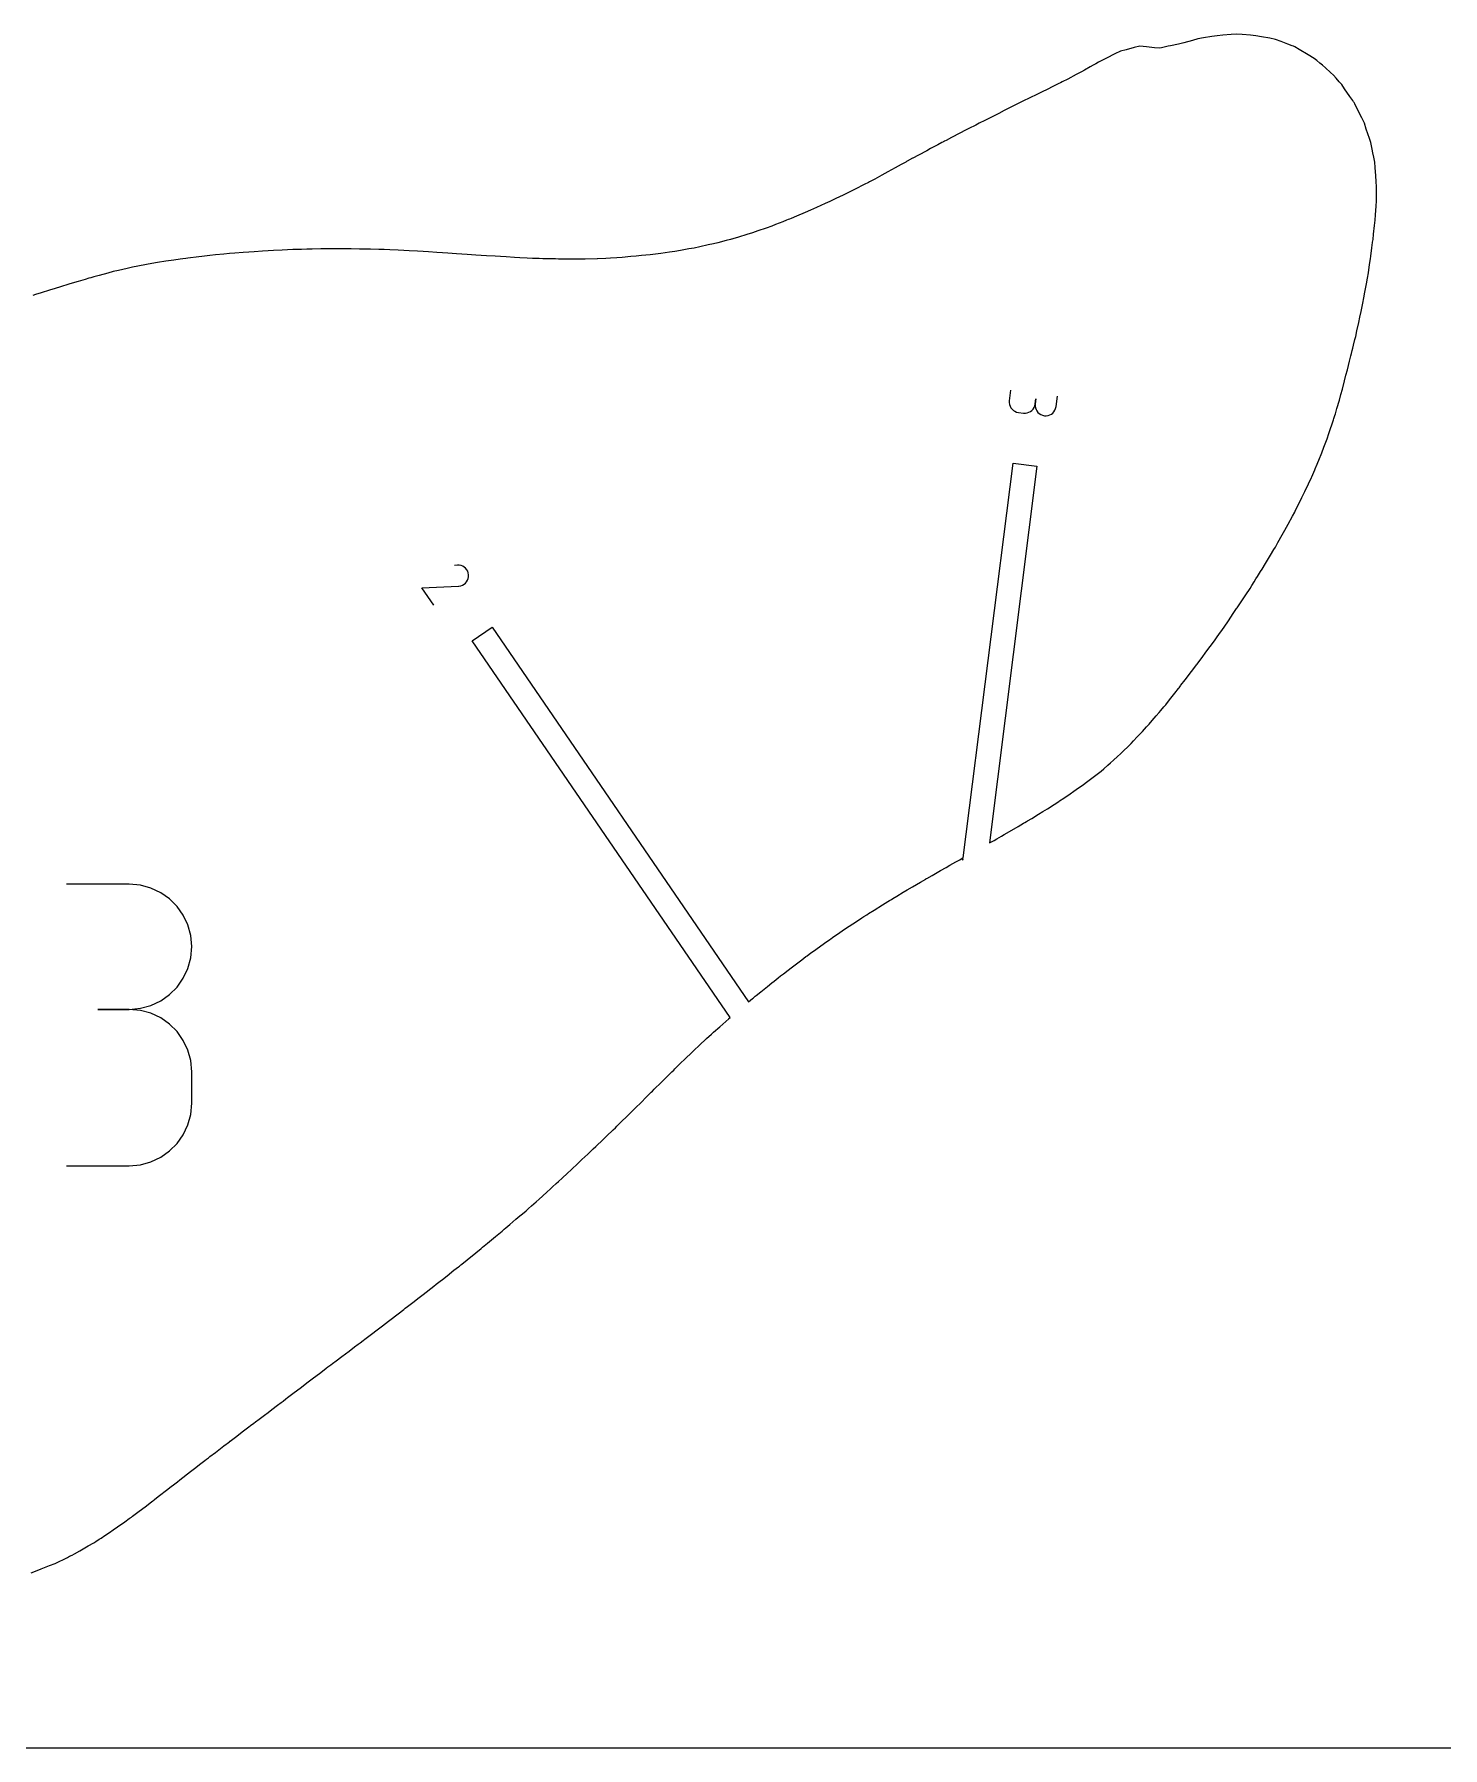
# Model space of a CAD drawing. Extents: x 0 to 560, y 0 to 480.
# Drawn here: x 66.9 to 133.8, y 0 to 81.4 of the extents above; entities that cross this region are included whole.
import ezdxf

# ---------------------------------------------------------------- set-up
doc = ezdxf.new("R2010")
doc.units = 0

msp = doc.modelspace()

# ---------------------------------------------------------------- linework, layer by layer
at = {"layer": 'annotation', "color": 1}
for p, q in [((113.278967, 64.487885), (113.216708, 63.994378)), ((113.216708, 63.994378), (113.213473, 63.904615)), ((113.213473, 63.904615), (113.225884, 63.818201)), ((113.216708, 63.994378), (113.216708, 63.994378)), ((113.225884, 63.818201), (113.252708, 63.736704)), ((113.252708, 63.736704), (113.292712, 63.661689)), ((113.292712, 63.661689), (113.344662, 63.594724)), ((113.344662, 63.594724), (113.407325, 63.537376)), ((113.407325, 63.537376), (113.479468, 63.491212)), ((114.22617, 63.483517), (114.293135, 63.53548)), ((114.293135, 63.53548), (114.350531, 63.598207)), ((114.350531, 63.598207), (114.396771, 63.670487)), ((114.396771, 63.670487), (114.430266, 63.751109)), ((114.430266, 63.751109), (114.44943, 63.838862)), ((114.44943, 63.838862), (114.446202, 63.749099)), ((114.446202, 63.749099), (114.458638, 63.662682)), ((114.44943, 63.838862), (114.480604, 64.085964)), ((114.480604, 64.085964), (114.44943, 63.838862)), ((114.44943, 63.838862), (114.44943, 63.838862)), ((114.458638, 63.662682), (114.485513, 63.581178)), ((114.485513, 63.581178), (114.525603, 63.506153)), ((114.525603, 63.506153), (114.577681, 63.439172)), ((115.337546, 63.473689), (115.383785, 63.545969)), ((115.383785, 63.545969), (115.41728, 63.626591)), ((115.41728, 63.626591), (115.436445, 63.714345)), ((115.436445, 63.714345), (115.498703, 64.207852)), ((113.479468, 63.491212), (113.559857, 63.457797)), ((113.559857, 63.457797), (113.647259, 63.4387)), ((113.647259, 63.4387), (113.894361, 63.407526)), ((113.894361, 63.407526), (113.894361, 63.407526)), ((113.894361, 63.407526), (113.983731, 63.404323)), ((113.983731, 63.404323), (114.069881, 63.416728)), ((114.069881, 63.416728), (114.151223, 63.443529)), ((114.151223, 63.443529), (114.22617, 63.483517)), ((114.577681, 63.439172), (114.640523, 63.381801)), ((114.640523, 63.381801), (114.712903, 63.335607)), ((114.712903, 63.335607), (114.793595, 63.302154)), ((114.793595, 63.302154), (114.881375, 63.283009)), ((114.881375, 63.283009), (114.881375, 63.283009)), ((114.881375, 63.283009), (114.970745, 63.279805)), ((114.970745, 63.279805), (115.056895, 63.29221)), ((115.056895, 63.29221), (115.138237, 63.319012)), ((115.138237, 63.319012), (115.213184, 63.358999)), ((115.213184, 63.358999), (115.28015, 63.410962)), ((115.28015, 63.410962), (115.337546, 63.473689)), ((86.979766, 56.179514), (86.83947, 56.162644)), ((87.069702, 56.178255), (86.979766, 56.179514)), ((87.155465, 56.16159), (87.069702, 56.178255)), ((87.235581, 56.130802), (87.155465, 56.16159)), ((87.308576, 56.087175), (87.235581, 56.130802)), ((87.372975, 56.031993), (87.308576, 56.087175)), ((87.366777, 55.328708), (87.422041, 55.39309)), ((87.427306, 55.966539), (87.372975, 56.031993)), ((87.422041, 55.39309), (87.465778, 55.466075)), ((87.470094, 55.892095), (87.427306, 55.966539)), ((87.465778, 55.466075), (87.49672, 55.546134)), ((87.499865, 55.809946), (87.470094, 55.892095)), ((87.49672, 55.546134), (87.513599, 55.631743)), ((87.515146, 55.721374), (87.499865, 55.809946)), ((87.513599, 55.631743), (87.515146, 55.721374)), ((87.515146, 55.721374), (87.515146, 55.721374)), ((85.299125, 55.110057), (87.039573, 55.18734)), ((85.861028, 54.289102), (85.299125, 55.110057)), ((87.039573, 55.18734), (87.039573, 55.18734)), ((87.039573, 55.18734), (87.041316, 55.187201)), ((87.041316, 55.187201), (87.043043, 55.187106)), ((87.043043, 55.187106), (87.044767, 55.187055)), ((87.044767, 55.187055), (87.046503, 55.18705)), ((87.046503, 55.18705), (87.048263, 55.187091)), ((87.048263, 55.187091), (87.05006, 55.187179)), ((87.05006, 55.187179), (87.05191, 55.187315)), ((87.05191, 55.187315), (87.053824, 55.187499)), ((87.053824, 55.187499), (87.055816, 55.187733)), ((87.055816, 55.187733), (87.144505, 55.202441)), ((87.055816, 55.187733), (87.055816, 55.187733)), ((87.144505, 55.202441), (87.226741, 55.231857)), ((87.226741, 55.231857), (87.301254, 55.274455)), ((87.301254, 55.274455), (87.366777, 55.328708)), ((71.379783, 41.028386), (68.405633, 41.028386)), ((71.914691, 40.980374), (71.379783, 41.028386)), ((72.418021, 40.84201), (71.914691, 40.980374)), ((72.881402, 40.621803), (72.418021, 40.84201)), ((73.296461, 40.328265), (72.881402, 40.621803)), ((73.654827, 39.969905), (73.296461, 40.328265)), ((73.948129, 39.555232), (73.654827, 39.969905)), ((74.167995, 39.092756), (73.948129, 39.555232)), ((74.306054, 38.590987), (74.167995, 39.092756)), ((74.353934, 38.058435), (74.306054, 38.590987)), ((74.167995, 37.019667), (74.306054, 37.523383)), ((74.306054, 37.523383), (74.353934, 38.058435)), ((74.353934, 38.058435), (74.353934, 38.058435)), ((73.948129, 36.555728), (74.167995, 37.019667)), ((73.296461, 35.780943), (73.654827, 36.140007)), ((73.654827, 36.140007), (73.948129, 36.555728)), ((71.379783, 35.080085), (69.890608, 35.080085)), ((69.890608, 35.080085), (71.379783, 35.080085)), ((71.379783, 35.080085), (71.914691, 35.128109)), ((71.914691, 35.032073), (71.379783, 35.080085)), ((71.379783, 35.080085), (71.379783, 35.080085)), ((71.914691, 35.128109), (72.418021, 35.266554)), ((72.418021, 34.893708), (71.914691, 35.032073)), ((72.418021, 35.266554), (72.881402, 35.486979)), ((72.881402, 35.486979), (73.296461, 35.780943)), ((72.881402, 34.673502), (72.418021, 34.893708)), ((73.296461, 34.379964), (72.881402, 34.673502)), ((73.654827, 34.021604), (73.296461, 34.379964)), ((73.948129, 33.606931), (73.654827, 34.021604)), ((74.167995, 33.144455), (73.948129, 33.606931)), ((74.306054, 32.642686), (74.167995, 33.144455)), ((74.353934, 32.110134), (74.306054, 32.642686)), ((74.353934, 30.620959), (74.353934, 32.110134)), ((74.353934, 32.110134), (74.353934, 32.110134)), ((74.306054, 30.088186), (74.353934, 30.620959)), ((73.948129, 29.123789), (74.167995, 29.5863)), ((74.167995, 29.5863), (74.306054, 30.088186)), ((73.296461, 28.350852), (73.654827, 28.709144)), ((73.654827, 28.709144), (73.948129, 29.123789)), ((71.379783, 27.651008), (71.914691, 27.698993)), ((71.914691, 27.698993), (72.418021, 27.837288)), ((72.418021, 27.837288), (72.881402, 28.057404)), ((72.881402, 28.057404), (73.296461, 28.350852)), ((68.405633, 27.651008), (71.379783, 27.651008)), ((71.379783, 27.651008), (71.379783, 27.651008))]:
    msp.add_line(p, q, dxfattribs=at)
at = {"layer": 'boundary', "color": 5}
for p, q in [((124.019939, 81.403946), (123.76016, 81.38552)), ((124.279716, 81.386533), (124.019939, 81.403946)), ((118.495673, 80.59668), (118.235895, 80.467012)), ((118.77522, 80.671335), (118.495673, 80.59668)), ((119.150827, 80.767876), (118.77522, 80.671335)), ((119.416384, 80.839895), (119.150827, 80.767876)), ((119.740342, 80.802613), (119.416384, 80.839895)), ((120.115948, 80.766601), (119.740342, 80.802613)), ((120.337092, 80.744097), (120.115948, 80.766601)), ((120.445071, 80.766786), (120.337092, 80.744097)), ((120.770682, 80.835421), (120.445071, 80.766786)), ((120.878658, 80.858108), (120.770682, 80.835421)), ((121.030458, 80.88688), (120.878658, 80.858108)), ((121.106005, 80.902916), (121.030458, 80.88688)), ((121.257808, 80.931689), (121.106005, 80.902916)), ((121.517584, 81.003343), (121.257808, 80.931689)), ((121.918736, 81.112968), (121.517584, 81.003343)), ((122.178512, 81.184621), (121.918736, 81.112968)), ((122.438292, 81.228975), (122.178512, 81.184621)), ((122.839447, 81.292932), (122.438292, 81.228975)), ((123.099223, 81.337287), (122.839447, 81.292932)), ((123.359003, 81.355713), (123.099223, 81.337287)), ((123.76016, 81.38552), (123.359003, 81.355713)), ((124.68087, 81.354065), (124.279716, 81.386533)), ((124.94065, 81.336654), (124.68087, 81.354065)), ((125.200426, 81.285234), (124.94065, 81.336654)), ((125.601578, 81.212203), (125.200426, 81.285234)), ((125.861355, 81.160782), (125.601578, 81.212203)), ((126.138566, 81.05676), (125.861355, 81.160782)), ((126.453625, 80.938184), (126.138566, 81.05676)), ((126.665772, 80.858109), (126.453625, 80.938184)), ((126.723921, 80.834917), (126.665772, 80.858109)), ((126.782071, 80.811723), (126.723921, 80.834917)), ((126.995977, 80.684066), (126.782071, 80.811723)), ((127.413507, 80.434459), (126.995977, 80.684066)), ((117.066327, 79.857701), (116.794529, 79.704962)), ((117.206607, 79.937398), (117.066327, 79.857701)), ((117.326107, 80.003434), (117.206607, 79.937398)), ((117.455462, 80.073616), (117.326107, 80.003434)), ((117.57496, 80.139652), (117.455462, 80.073616)), ((117.834739, 80.269321), (117.57496, 80.139652)), ((118.235895, 80.467012), (117.834739, 80.269321)), ((127.702782, 80.26069), (127.413507, 80.434459)), ((127.829249, 80.160077), (127.702782, 80.26069)), ((127.982746, 80.038008), (127.829249, 80.160077)), ((128.109216, 79.937398), (127.982746, 80.038008)), ((128.242525, 79.812595), (128.109216, 79.937398)), ((128.49018, 79.579905), (128.242525, 79.812595)), ((115.482017, 79.016687), (115.311099, 78.932799)), ((115.570875, 79.060572), (115.482017, 79.016687)), ((115.644682, 79.097645), (115.570875, 79.060572)), ((115.733542, 79.141531), (115.644682, 79.097645)), ((115.993318, 79.277726), (115.733542, 79.141531)), ((116.394473, 79.489069), (115.993318, 79.277726)), ((116.654252, 79.625263), (116.394473, 79.489069)), ((116.794529, 79.704962), (116.654252, 79.625263)), ((128.623486, 79.455104), (128.49018, 79.579905)), ((128.744048, 79.320129), (128.623486, 79.455104)), ((128.893637, 79.151664), (128.744048, 79.320129)), ((129.014194, 79.016687), (128.893637, 79.151664)), ((129.153413, 78.817575), (129.014194, 79.016687)), ((113.792524, 78.187443), (113.70672, 78.144987)), ((113.892121, 78.236452), (113.792524, 78.187443)), ((114.151899, 78.363332), (113.892121, 78.236452)), ((114.553052, 78.559694), (114.151899, 78.363332)), ((114.812828, 78.686575), (114.553052, 78.559694)), ((114.98375, 78.770464), (114.812828, 78.686575)), ((115.311099, 78.932799), (114.98375, 78.770464)), ((129.404982, 78.454963), (129.153413, 78.817575)), ((129.544203, 78.255849), (129.404982, 78.454963)), ((129.582633, 78.195185), (129.544203, 78.255849)), ((129.606898, 78.156643), (129.582633, 78.195185)), ((129.645334, 78.095978), (129.606898, 78.156643)), ((112.310476, 77.441467), (112.050697, 77.308147)), ((112.711633, 77.64756), (112.310476, 77.441467)), ((112.97141, 77.780879), (112.711633, 77.64756)), ((113.131593, 77.860154), (112.97141, 77.780879)), ((113.446944, 78.016701), (113.131593, 77.860154)), ((113.607125, 78.095978), (113.446944, 78.016701)), ((113.70672, 78.144987), (113.607125, 78.095978)), ((129.77059, 77.836199), (129.645334, 78.095978)), ((129.96673, 77.435044), (129.77059, 77.836199)), ((130.091988, 77.175266), (129.96673, 77.435044)), ((110.87021, 76.705076), (110.469055, 76.496149)), ((111.129989, 76.840558), (110.87021, 76.705076)), ((111.296875, 76.92525), (111.129989, 76.840558)), ((111.622296, 77.090575), (111.296875, 76.92525)), ((111.789181, 77.175266), (111.622296, 77.090575)), ((111.882072, 77.22245), (111.789181, 77.175266)), ((111.957804, 77.260965), (111.882072, 77.22245)), ((112.050697, 77.308147), (111.957804, 77.260965)), ((130.182678, 76.90268), (130.091988, 77.175266)), ((130.336127, 76.454053), (130.182678, 76.90268)), ((109.288565, 75.871923), (108.90259, 75.663095)), ((109.473479, 75.970114), (109.288565, 75.871923)), ((109.823765, 76.156365), (109.473479, 75.970114)), ((110.008678, 76.254556), (109.823765, 76.156365)), ((110.083541, 76.29416), (110.008678, 76.254556)), ((110.134411, 76.321063), (110.083541, 76.29416)), ((110.209279, 76.360668), (110.134411, 76.321063)), ((110.469055, 76.496149), (110.209279, 76.360668)), ((130.402506, 76.254556), (130.336127, 76.454053)), ((130.433712, 76.102695), (130.402506, 76.254556)), ((130.464907, 75.950833), (130.433712, 76.102695)), ((130.497908, 75.778872), (130.464907, 75.950833)), ((130.54052, 75.567222), (130.497908, 75.778872)), ((107.795764, 75.059668), (107.447147, 74.867894)), ((108.072135, 75.211452), (107.795764, 75.059668)), ((108.077326, 75.214311), (108.072135, 75.211452)), ((108.294421, 75.333845), (108.077326, 75.214311)), ((108.331138, 75.354026), (108.294421, 75.333845)), ((108.367858, 75.374206), (108.331138, 75.354026)), ((108.621685, 75.511859), (108.367858, 75.374206)), ((108.627561, 75.51504), (108.621685, 75.511859)), ((108.90259, 75.663095), (108.627561, 75.51504)), ((130.584576, 75.333845), (130.54052, 75.567222)), ((130.60692, 75.074067), (130.584576, 75.333845)), ((130.636757, 74.672913), (130.60692, 75.074067)), ((106.310912, 74.259453), (105.894593, 74.048341)), ((106.526434, 74.368625), (106.310912, 74.259453)), ((106.567501, 74.390879), (106.526434, 74.368625)), ((106.608565, 74.413135), (106.567501, 74.390879)), ((106.818754, 74.526961), (106.608565, 74.413135)), ((107.162176, 74.713545), (106.818754, 74.526961)), ((107.447147, 74.867894), (107.162176, 74.713545)), ((130.659104, 74.413135), (130.636757, 74.672913)), ((130.662178, 74.153357), (130.659104, 74.413135)), ((130.664397, 73.752202), (130.662178, 74.153357)), ((104.461052, 73.359696), (104.058341, 73.178845)), ((104.685016, 73.461096), (104.461052, 73.359696)), ((104.7185, 73.476761), (104.685016, 73.461096)), ((104.751985, 73.492424), (104.7185, 73.476761)), ((104.975152, 73.599947), (104.751985, 73.492424)), ((105.311893, 73.760231), (104.975152, 73.599947)), ((105.605723, 73.902276), (105.311893, 73.760231)), ((105.894593, 74.048341), (105.605723, 73.902276)), ((130.64838, 73.232646), (130.667474, 73.492424)), ((130.667474, 73.492424), (130.664397, 73.752202)), ((102.449389, 72.499132), (102.102769, 72.359937)), ((102.629274, 72.571714), (102.449389, 72.499132)), ((102.709167, 72.60436), (102.629274, 72.571714)), ((102.7637, 72.626441), (102.709167, 72.60436)), ((102.843592, 72.659086), (102.7637, 72.626441)), ((103.103371, 72.768453), (102.843592, 72.659086)), ((103.504526, 72.936634), (103.103371, 72.768453)), ((103.764302, 73.046001), (103.504526, 72.936634)), ((104.058341, 73.178845), (103.764302, 73.046001)), ((130.574485, 72.311936), (130.601362, 72.571714)), ((130.601362, 72.571714), (130.620451, 72.831492)), ((130.620451, 72.831492), (130.64838, 73.232646)), ((99.961262, 71.651003), (99.756576, 71.599225)), ((100.016354, 71.665605), (99.961262, 71.651003)), ((100.026368, 71.668137), (100.016354, 71.665605)), ((100.08146, 71.682738), (100.026368, 71.668137)), ((100.34124, 71.764736), (100.08146, 71.682738)), ((100.742394, 71.889414), (100.34124, 71.764736)), ((101.002171, 71.971412), (100.742394, 71.889414)), ((101.261948, 72.062009), (101.002171, 71.971412)), ((101.663104, 72.19676), (101.261948, 72.062009)), ((101.922884, 72.287357), (101.663104, 72.19676)), ((102.102769, 72.359937), (101.922884, 72.287357)), ((130.48622, 71.522554), (130.506454, 71.651003)), ((130.506454, 71.651003), (130.533334, 71.910781)), ((130.533334, 71.910781), (130.574485, 72.311936)), ((74.962499, 70.86191), (74.561344, 70.813378)), ((75.222277, 70.89252), (74.962499, 70.86191)), ((75.482055, 70.91847), (75.222277, 70.89252)), ((75.883209, 70.957593), (75.482055, 70.91847)), ((76.142987, 70.983543), (75.883209, 70.957593)), ((76.402765, 71.004024), (76.142987, 70.983543)), ((76.80392, 71.03767), (76.402765, 71.004024)), ((77.063698, 71.058151), (76.80392, 71.03767)), ((77.323476, 71.074751), (77.063698, 71.058151)), ((77.724631, 71.103189), (77.323476, 71.074751)), ((77.984409, 71.119789), (77.724631, 71.103189)), ((78.244186, 71.132059), (77.984409, 71.119789)), ((78.645341, 71.151833), (78.244186, 71.132059)), ((78.905119, 71.164103), (78.645341, 71.151833)), ((79.164897, 71.173615), (78.905119, 71.164103)), ((79.566052, 71.186515), (79.164897, 71.173615)), ((79.825829, 71.196028), (79.566052, 71.186515)), ((80.085607, 71.1997), (79.825829, 71.196028)), ((80.486763, 71.206042), (80.085607, 71.1997)), ((80.746541, 71.209714), (80.486763, 71.206042)), ((81.006318, 71.209251), (80.746541, 71.209714)), ((81.407473, 71.207877), (81.006318, 71.209251)), ((81.667251, 71.207414), (81.407473, 71.207877)), ((81.927029, 71.205895), (81.667251, 71.207414)), ((82.328184, 71.201727), (81.927029, 71.205895)), ((82.587962, 71.200207), (82.328184, 71.201727)), ((82.84774, 71.191989), (82.587962, 71.200207)), ((83.248894, 71.182459), (82.84774, 71.191989)), ((83.508671, 71.174242), (83.248894, 71.182459)), ((83.768449, 71.161607), (83.508671, 71.174242)), ((84.169604, 71.143108), (83.768449, 71.161607)), ((84.429381, 71.130473), (84.169604, 71.143108)), ((84.68916, 71.116238), (84.429381, 71.130473)), ((85.090315, 71.093466), (84.68916, 71.116238)), ((85.350093, 71.07923), (85.090315, 71.093466)), ((85.60987, 71.063491), (85.350093, 71.07923)), ((86.011025, 71.038392), (85.60987, 71.063491)), ((86.270804, 71.022653), (86.011025, 71.038392)), ((86.530582, 71.003731), (86.270804, 71.022653)), ((86.931736, 70.974882), (86.530582, 71.003731)), ((87.191513, 70.955961), (86.931736, 70.974882)), ((87.451292, 70.940136), (87.191513, 70.955961)), ((87.852447, 70.914707), (87.451292, 70.940136)), ((88.112225, 70.898884), (87.852447, 70.914707)), ((88.372002, 70.884126), (88.112225, 70.898884)), ((88.773157, 70.859972), (88.372002, 70.884126)), ((89.032935, 70.845214), (88.773157, 70.859972)), ((89.292713, 70.828902), (89.032935, 70.845214)), ((89.693868, 70.801007), (89.292713, 70.828902)), ((95.218131, 70.842447), (94.816976, 70.805542)), ((95.477908, 70.864873), (95.218131, 70.842447)), ((95.737686, 70.889833), (95.477908, 70.864873)), ((96.138842, 70.925538), (95.737686, 70.889833)), ((96.398621, 70.950498), (96.138842, 70.925538)), ((96.658397, 70.989748), (96.398621, 70.950498)), ((97.05955, 71.049641), (96.658397, 70.989748)), ((97.319328, 71.08889), (97.05955, 71.049641)), ((97.579108, 71.133758), (97.319328, 71.08889)), ((97.980263, 71.203945), (97.579108, 71.133758)), ((98.240039, 71.248813), (97.980263, 71.203945)), ((98.499817, 71.306231), (98.240039, 71.248813)), ((98.900973, 71.392997), (98.499817, 71.306231)), ((99.160753, 71.450417), (98.900973, 71.392997)), ((99.365437, 71.502194), (99.160753, 71.450417)), ((99.756576, 71.599225), (99.365437, 71.502194)), ((130.379959, 70.730291), (130.397054, 70.861621)), ((130.397054, 70.861621), (130.447814, 71.254437)), ((130.447814, 71.254437), (130.464907, 71.385766)), ((130.464907, 71.385766), (130.485141, 71.514215)), ((130.485141, 71.514215), (130.48622, 71.522554)), ((70.358946, 70.057392), (69.957791, 69.943625)), ((70.618724, 70.128198), (70.358946, 70.057392)), ((70.878502, 70.187087), (70.618724, 70.128198)), ((71.279657, 70.276419), (70.878502, 70.187087)), ((71.539434, 70.335308), (71.279657, 70.276419)), ((71.799212, 70.387382), (71.539434, 70.335308)), ((72.200367, 70.467236), (71.799212, 70.387382)), ((72.460145, 70.51931), (72.200367, 70.467236)), ((72.719923, 70.557335), (72.460145, 70.51931)), ((73.121078, 70.617109), (72.719923, 70.557335)), ((73.380855, 70.655133), (73.121078, 70.617109)), ((73.501361, 70.671789), (73.380855, 70.655133)), ((73.806385, 70.713635), (73.501361, 70.671789)), ((73.92689, 70.730291), (73.806385, 70.713635)), ((74.066163, 70.749948), (73.92689, 70.730291)), ((74.162294, 70.763111), (74.066163, 70.749948)), ((74.301566, 70.782769), (74.162294, 70.763111)), ((74.561344, 70.813378), (74.301566, 70.782769)), ((89.953646, 70.784695), (89.693868, 70.801007)), ((90.304557, 70.768638), (89.953646, 70.784695)), ((90.554058, 70.758035), (90.304557, 70.768638)), ((90.643444, 70.754096), (90.554058, 70.758035)), ((90.874356, 70.74339), (90.643444, 70.754096)), ((91.040525, 70.739082), (90.874356, 70.74339)), ((91.525001, 70.730291), (91.040525, 70.739082)), ((91.649718, 70.728253), (91.525001, 70.730291)), ((91.795067, 70.726148), (91.649718, 70.728253)), ((92.053204, 70.723005), (91.795067, 70.726148)), ((92.347665, 70.719901), (92.053204, 70.723005)), ((92.715777, 70.715117), (92.347665, 70.719901)), ((93.062445, 70.720082), (92.715777, 70.715117)), ((93.622331, 70.729874), (93.062445, 70.720082)), ((93.636488, 70.730101), (93.622331, 70.729874)), ((93.63808, 70.730196), (93.636488, 70.730101)), ((93.639673, 70.730291), (93.63808, 70.730196)), ((94.045363, 70.753629), (93.639673, 70.730291)), ((94.260373, 70.766505), (94.045363, 70.753629)), ((94.557197, 70.783116), (94.260373, 70.766505)), ((94.816976, 70.805542), (94.557197, 70.783116)), ((130.241759, 69.809582), (130.282648, 70.06936)), ((130.282648, 70.06936), (130.339066, 70.470514)), ((130.339066, 70.470514), (130.379959, 70.730291)), ((67.596815, 69.248237), (67.19566, 69.119652)), ((67.856592, 69.332121), (67.596815, 69.248237)), ((68.11637, 69.412838), (67.856592, 69.332121)), ((68.517525, 69.53668), (68.11637, 69.412838)), ((68.777303, 69.617397), (68.517525, 69.53668)), ((68.952377, 69.665963), (68.777303, 69.617397)), ((69.29386, 69.761015), (68.952377, 69.665963)), ((69.468933, 69.809582), (69.29386, 69.761015)), ((69.553637, 69.83291), (69.468933, 69.809582)), ((69.613309, 69.849491), (69.553637, 69.83291)), ((69.698013, 69.872819), (69.613309, 69.849491)), ((69.957791, 69.943625), (69.698013, 69.872819)), ((130.119599, 69.14865), (130.191605, 69.549805)), ((130.191605, 69.549805), (130.241759, 69.809582)), ((66.935882, 69.035768), (66.801885, 68.989158)), ((67.19566, 69.119652), (66.935882, 69.035768)), ((129.938112, 68.227939), (130.013622, 68.629094)), ((130.013622, 68.629094), (130.069447, 68.888871)), ((130.069447, 68.888871), (130.119599, 69.14865)), ((129.740292, 67.307228), (129.823541, 67.708383)), ((129.823541, 67.708383), (129.882284, 67.968161)), ((129.882284, 67.968161), (129.938112, 68.227939)), ((129.58127, 66.639499), (129.644481, 66.897825)), ((129.644481, 66.897825), (129.681549, 67.04745)), ((129.681549, 67.04745), (129.740292, 67.307228)), ((129.387376, 65.866962), (129.453864, 66.12674)), ((129.453864, 66.12674), (129.481399, 66.236892)), ((129.481399, 66.236892), (129.516666, 66.379721)), ((129.516666, 66.379721), (129.544203, 66.489874)), ((129.544203, 66.489874), (129.58127, 66.639499)), ((129.151316, 64.946251), (129.219181, 65.206029)), ((129.219181, 65.206029), (129.285673, 65.465807)), ((129.285673, 65.465807), (129.387376, 65.866962)), ((128.980046, 64.285319), (129.047912, 64.545097)), ((129.047912, 64.545097), (129.151316, 64.946251)), ((128.713728, 63.364609), (128.788843, 63.624386)), ((128.788843, 63.624386), (128.904928, 64.025541)), ((128.904928, 64.025541), (128.980046, 64.285319)), ((128.474164, 62.63399), (128.560037, 62.896654)), ((128.560037, 62.896654), (128.623486, 63.086747)), ((128.623486, 63.086747), (128.646259, 63.156432)), ((128.646259, 63.156432), (128.690958, 63.294923)), ((128.690958, 63.294923), (128.713728, 63.364609)), ((128.170427, 61.782965), (128.316482, 62.18412)), ((128.316482, 62.18412), (128.410714, 62.443897)), ((128.410714, 62.443897), (128.474164, 62.63399)), ((127.802615, 60.866116), (127.92734, 61.16537)), ((127.92734, 61.16537), (128.076191, 61.523187)), ((128.076191, 61.523187), (128.170427, 61.782965)), ((111.029217, 42.285073), (113.392947, 61.021661)), ((114.529935, 60.878223), (112.272658, 42.985457)), ((113.392947, 61.021661), (114.529935, 60.878223)), ((127.440398, 60.05323), (127.57492, 60.34909)), ((127.57492, 60.34909), (127.591831, 60.385549)), ((127.591831, 60.385549), (127.692813, 60.602477)), ((127.692813, 60.602477), (127.697798, 60.614248)), ((127.697798, 60.614248), (127.702782, 60.62602)), ((127.702782, 60.62602), (127.788099, 60.831246)), ((127.788099, 60.831246), (127.802615, 60.866116)), ((127.122445, 59.390284), (127.26854, 59.681766)), ((127.26854, 59.681766), (127.440398, 60.05323)), ((126.672007, 58.504653), (126.782071, 58.706762)), ((126.782071, 58.706762), (126.796278, 58.733909)), ((126.796278, 58.733909), (126.810488, 58.761055)), ((126.810488, 58.761055), (126.91386, 58.967235)), ((126.91386, 58.967235), (127.122445, 59.390284)), ((126.191867, 57.628798), (126.312821, 57.840345)), ((126.312821, 57.840345), (126.46995, 58.128021)), ((126.46995, 58.128021), (126.672007, 58.504653)), ((125.819119, 56.967865), (125.83215, 56.991112)), ((125.83215, 56.991112), (125.861355, 57.039343)), ((125.861355, 57.039343), (125.98231, 57.25089)), ((125.98231, 57.25089), (126.191867, 57.628798)), ((125.232765, 55.998924), (125.391526, 56.258702)), ((125.391526, 56.258702), (125.63116, 56.659856)), ((125.63116, 56.659856), (125.789916, 56.919634)), ((125.789916, 56.919634), (125.819119, 56.967865)), ((124.749145, 55.22259), (124.848543, 55.382308)), ((124.848543, 55.382308), (124.94065, 55.526684)), ((124.94065, 55.526684), (125.012465, 55.642086)), ((125.012465, 55.642086), (125.160951, 55.883522)), ((125.160951, 55.883522), (125.232765, 55.998924)), ((124.202191, 54.391583), (124.457185, 54.776134)), ((124.457185, 54.776134), (124.657042, 55.078213)), ((124.657042, 55.078213), (124.749145, 55.22259)), ((123.629213, 53.544383), (123.858076, 53.878351)), ((123.858076, 53.878351), (124.01994, 54.117256)), ((124.01994, 54.117256), (124.033572, 54.137379)), ((124.033572, 54.137379), (124.047208, 54.157503)), ((124.047208, 54.157503), (124.202191, 54.391583)), ((87.684867, 52.592909), (88.630564, 53.240191)), ((88.630564, 53.240191), (100.818021, 35.433992)), ((123.17873, 52.895615), (123.341142, 53.123852)), ((123.341142, 53.123852), (123.420647, 53.236792)), ((123.420647, 53.236792), (123.629213, 53.544383)), ((99.941548, 34.685573), (87.684867, 52.592909)), ((122.334775, 51.73909), (122.61122, 52.105212)), ((122.61122, 52.105212), (122.767484, 52.316082)), ((122.767484, 52.316082), (122.870999, 52.46292)), ((122.870999, 52.46292), (122.99571, 52.635837)), ((122.99571, 52.635837), (123.099223, 52.782675)), ((123.099223, 52.782675), (123.17873, 52.895615)), ((121.881366, 51.135593), (122.078934, 51.395371)), ((122.078934, 51.395371), (122.115229, 51.444279)), ((122.115229, 51.444279), (122.142224, 51.479312)), ((122.142224, 51.479312), (122.178513, 51.52822)), ((122.178513, 51.52822), (122.334775, 51.73909)), ((121.347627, 50.441651), (121.373541, 50.47466)), ((121.373541, 50.47466), (121.571112, 50.734438)), ((121.571112, 50.734438), (121.881366, 51.135593)), ((120.647917, 49.55395), (120.825724, 49.780718)), ((120.825724, 49.780718), (121.079999, 50.100977)), ((121.079999, 50.100977), (121.257808, 50.327745)), ((121.257808, 50.327745), (121.283725, 50.360755)), ((121.283725, 50.360755), (121.347627, 50.441651)), ((120.000184, 48.794331), (120.199549, 49.021555)), ((120.199549, 49.021555), (120.337091, 49.182646)), ((120.337091, 49.182646), (120.419062, 49.281333)), ((120.419062, 49.281333), (120.565944, 49.455263)), ((120.565944, 49.455263), (120.647917, 49.55395)), ((119.297527, 48.02114), (119.416384, 48.146377)), ((119.416384, 48.146377), (119.538615, 48.280918)), ((119.538615, 48.280918), (119.740404, 48.498699)), ((119.740404, 48.498699), (119.862636, 48.63324)), ((119.862636, 48.63324), (120.000184, 48.794331)), ((118.364589, 47.096959), (118.495673, 47.217847)), ((118.495673, 47.217847), (118.636594, 47.356736)), ((118.636594, 47.356736), (118.860114, 47.573639)), ((118.860114, 47.573639), (119.001035, 47.712529)), ((119.001035, 47.712529), (119.119892, 47.837766)), ((119.119892, 47.837766), (119.297527, 48.02114)), ((117.384051, 46.252923), (117.57496, 46.401981)), ((117.57496, 46.401981), (117.703655, 46.512701)), ((117.703655, 46.512701), (117.902155, 46.681097)), ((117.902155, 46.681097), (118.03085, 46.791818)), ((118.03085, 46.791818), (118.161933, 46.912707)), ((118.161933, 46.912707), (118.364589, 47.096959)), ((116.394473, 45.51695), (116.654252, 45.69569)), ((116.654252, 45.69569), (116.723121, 45.747151)), ((116.723121, 45.747151), (116.82124, 45.819647)), ((116.82124, 45.819647), (116.890108, 45.871108)), ((116.890108, 45.871108), (117.081017, 46.020165)), ((117.081017, 46.020165), (117.384051, 46.252923)), ((115.027165, 44.609613), (115.347339, 44.813847)), ((115.347339, 44.813847), (115.561672, 44.950398)), ((115.561672, 44.950398), (115.607115, 44.979974)), ((115.607115, 44.979974), (115.688097, 45.032626)), ((115.688097, 45.032626), (115.733542, 45.062203)), ((115.733542, 45.062203), (115.993318, 45.240944)), ((115.993318, 45.240944), (116.394473, 45.51695)), ((113.947662, 43.95019), (114.02493, 43.996588)), ((114.02493, 43.996588), (114.080474, 44.029687)), ((114.080474, 44.029687), (114.284708, 44.152914)), ((114.284708, 44.152914), (114.608594, 44.349836)), ((114.608594, 44.349836), (114.812828, 44.473063)), ((114.812828, 44.473063), (115.027165, 44.609613)), ((112.489962, 43.108976), (112.624114, 43.185521)), ((112.624114, 43.185521), (112.837259, 43.307059)), ((112.837259, 43.307059), (112.97141, 43.383604)), ((112.97141, 43.383604), (113.231187, 43.533738)), ((113.231187, 43.533738), (113.632341, 43.766958)), ((113.632341, 43.766958), (113.892121, 43.917091)), ((113.892121, 43.917091), (113.947662, 43.95019)), ((112.272658, 42.985457), (112.364336, 43.037561)), ((112.364336, 43.037561), (112.489962, 43.108976)), ((109.548345, 41.444005), (109.949501, 41.673981)), ((109.949501, 41.673981), (110.209279, 41.82268)), ((110.209279, 41.82268), (110.39357, 41.926624)), ((110.39357, 41.926624), (110.672656, 42.084323)), ((110.672656, 42.084323), (110.856949, 42.188266)), ((110.856949, 42.188266), (110.932435, 42.230642)), ((110.932435, 42.230642), (110.953274, 42.242362)), ((110.953274, 42.242362), (111.029217, 42.285073)), ((110.953274, 42.242362), (111.013999, 42.164449)), ((111.022723, 42.233601), (110.953274, 42.242362)), ((111.013999, 42.164449), (111.022723, 42.233601)), ((108.17624, 40.641169), (108.367858, 40.755683)), ((108.367858, 40.755683), (108.615388, 40.900947)), ((108.615388, 40.900947), (108.993341, 41.122291)), ((108.993341, 41.122291), (109.240872, 41.267555)), ((109.240872, 41.267555), (109.253119, 41.274691)), ((109.253119, 41.274691), (109.276319, 41.28817)), ((109.276319, 41.28817), (109.288565, 41.295305)), ((109.288565, 41.295305), (109.548345, 41.444005)), ((106.786213, 39.790901), (107.187369, 40.041247)), ((107.187369, 40.041247), (107.447147, 40.203086)), ((107.447147, 40.203086), (107.515305, 40.244308)), ((107.515305, 40.244308), (107.616411, 40.305621)), ((107.616411, 40.305621), (107.684571, 40.346844)), ((107.684571, 40.346844), (107.876191, 40.461359)), ((107.876191, 40.461359), (108.17624, 40.641169)), ((105.605723, 39.030149), (105.77727, 39.142192)), ((105.77727, 39.142192), (106.039643, 39.314092)), ((106.039643, 39.314092), (106.211189, 39.426134)), ((106.211189, 39.426134), (106.299421, 39.482851)), ((106.299421, 39.482851), (106.438202, 39.572346)), ((106.438202, 39.572346), (106.526434, 39.629062)), ((106.526434, 39.629062), (106.786213, 39.790901)), ((104.425236, 38.217414), (104.685016, 38.403555)), ((104.685016, 38.403555), (104.726801, 38.432414)), ((104.726801, 38.432414), (104.790504, 38.476565)), ((104.790504, 38.476565), (104.832287, 38.505423)), ((104.832287, 38.505423), (105.05028, 38.653159)), ((105.05028, 38.653159), (105.38773, 38.882414)), ((105.38773, 38.882414), (105.605723, 39.030149)), ((103.352109, 37.435051), (103.551239, 37.584713)), ((103.551239, 37.584713), (103.611887, 37.629492)), ((103.611887, 37.629492), (103.703655, 37.697561)), ((103.703655, 37.697561), (103.764302, 37.74234)), ((103.764302, 37.74234), (104.02408, 37.92848)), ((104.02408, 37.92848), (104.425236, 38.217414)), ((102.225545, 36.571558), (102.343238, 36.664004)), ((102.343238, 36.664004), (102.485324, 36.774119)), ((102.485324, 36.774119), (102.701507, 36.941927)), ((102.701507, 36.941927), (102.843592, 37.052043)), ((102.843592, 37.052043), (103.042723, 37.201705)), ((103.042723, 37.201705), (103.352109, 37.435051)), ((101.1896, 35.743291), (101.398209, 35.910624)), ((101.398209, 35.910624), (101.714273, 36.165949)), ((101.714273, 36.165949), (101.922884, 36.333282)), ((101.922884, 36.333282), (102.040574, 36.425728)), ((102.040574, 36.425728), (102.225545, 36.571558)), ((100.818021, 35.433992), (101.00217, 35.58923)), ((101.00217, 35.58923), (101.05334, 35.631156)), ((101.05334, 35.631156), (101.138431, 35.701365)), ((101.138431, 35.701365), (101.1896, 35.743291)), ((99.160753, 33.994649), (99.455916, 34.256104)), ((99.455916, 34.256104), (99.881761, 34.632626)), ((99.881761, 34.632626), (99.888734, 34.638802)), ((99.888734, 34.638802), (99.941548, 34.685573)), ((98.46832, 33.355858), (98.829274, 33.689959)), ((98.829274, 33.689959), (99.057555, 33.901871)), ((99.057555, 33.901871), (99.089052, 33.930233)), ((99.089052, 33.930233), (99.129254, 33.966286)), ((99.129254, 33.966286), (99.160753, 33.994649)), ((97.529386, 32.455995), (97.860723, 32.777344)), ((97.860723, 32.777344), (98.070781, 32.98116)), ((98.070781, 32.98116), (98.120501, 33.029026)), ((98.120501, 33.029026), (98.190319, 33.09608)), ((98.190319, 33.09608), (98.240039, 33.143946)), ((98.240039, 33.143946), (98.46832, 33.355858)), ((96.601224, 31.544733), (96.920988, 31.860304)), ((96.920988, 31.860304), (97.12359, 32.060449)), ((97.12359, 32.060449), (97.180764, 32.116412)), ((97.180764, 32.116412), (97.262154, 32.196218)), ((97.262154, 32.196218), (97.319328, 32.252178)), ((97.319328, 32.252178), (97.529386, 32.455995)), ((95.677907, 30.62785), (95.992926, 30.940484)), ((95.992926, 30.940484), (96.192924, 31.139739)), ((96.192924, 31.139739), (96.252704, 31.199372)), ((96.252704, 31.199372), (96.33884, 31.284955)), ((96.33884, 31.284955), (96.398621, 31.344587)), ((96.398621, 31.344587), (96.601224, 31.544733)), ((95.068086, 30.023295), (95.267093, 30.219028)), ((95.267093, 30.219028), (95.327864, 30.27955)), ((95.327864, 30.27955), (95.417136, 30.368071)), ((95.417136, 30.368071), (95.477908, 30.428595)), ((95.477908, 30.428595), (95.677907, 30.62785)), ((94.32637, 29.298316), (94.392286, 29.362361)), ((94.392286, 29.362361), (94.491281, 29.458083)), ((94.491281, 29.458083), (94.557197, 29.522128)), ((94.557197, 29.522128), (94.756203, 29.717862)), ((94.756203, 29.717862), (95.068086, 30.023295)), ((93.440357, 28.451212), (93.558892, 28.5633)), ((93.558892, 28.5633), (93.636488, 28.636903)), ((93.636488, 28.636903), (93.83035, 28.823077)), ((93.83035, 28.823077), (94.132508, 29.112144)), ((94.132508, 29.112144), (94.32637, 29.298316)), ((92.47862, 27.54465), (92.622368, 27.679532)), ((92.622368, 27.679532), (92.715778, 27.767288)), ((92.715778, 27.767288), (92.897961, 27.939311)), ((92.897961, 27.939311), (93.18058, 28.205585)), ((93.18058, 28.205585), (93.362762, 28.377607)), ((93.362762, 28.377607), (93.440357, 28.451212)), ((91.682398, 26.802832), (91.795067, 26.907271)), ((91.795067, 26.907271), (91.961436, 27.06261)), ((91.961436, 27.06261), (92.218842, 27.301557)), ((92.218842, 27.301557), (92.38521, 27.456895)), ((92.38521, 27.456895), (92.47862, 27.54465)), ((90.731542, 25.941169), (90.874356, 26.06742)), ((90.874356, 26.06742), (91.021464, 26.200947)), ((91.021464, 26.200947), (91.245681, 26.402659)), ((91.245681, 26.402659), (91.392789, 26.536185)), ((91.392789, 26.536185), (91.50546, 26.640624)), ((91.50546, 26.640624), (91.682398, 26.802832)), ((89.766198, 25.103525), (89.953646, 25.261876)), ((89.953646, 25.261876), (90.07061, 25.363301)), ((90.07061, 25.363301), (90.244746, 25.514048)), ((90.244746, 25.514048), (90.36171, 25.615477)), ((90.36171, 25.615477), (90.504524, 25.741728)), ((90.504524, 25.741728), (90.731542, 25.941169)), ((88.793264, 24.285123), (89.032935, 24.484226)), ((89.032935, 24.484226), (89.105265, 24.544901)), ((89.105265, 24.544901), (89.211364, 24.63409)), ((89.211364, 24.63409), (89.283694, 24.694764)), ((89.283694, 24.694764), (89.471142, 24.853116)), ((89.471142, 24.853116), (89.766198, 25.103525)), ((87.852447, 23.510106), (88.112225, 23.72046)), ((88.112225, 23.72046), (88.132332, 23.736991)), ((88.132332, 23.736991), (88.157358, 23.757525)), ((88.157358, 23.757525), (88.177464, 23.774056)), ((88.177464, 23.774056), (88.417136, 23.973159)), ((88.417136, 23.973159), (88.793264, 24.285123)), ((86.819087, 22.681422), (87.037385, 22.853343)), ((87.037385, 22.853343), (87.078865, 22.886238)), ((87.078865, 22.886238), (87.150034, 22.942665)), ((87.150034, 22.942665), (87.191513, 22.975559)), ((87.191513, 22.975559), (87.451291, 23.185912)), ((87.451291, 23.185912), (87.852447, 23.510106)), ((85.863365, 21.932632), (85.976185, 22.020491)), ((85.976185, 22.020491), (86.157984, 22.161906)), ((86.157984, 22.161906), (86.270804, 22.249761)), ((86.270804, 22.249761), (86.489102, 22.421682)), ((86.489102, 22.421682), (86.819087, 22.681422)), ((84.864655, 21.157495), (85.162141, 21.388211)), ((85.162141, 21.388211), (85.350093, 21.533784)), ((85.350093, 21.533784), (85.49705, 21.647989)), ((85.49705, 21.647989), (85.716406, 21.818426)), ((85.716406, 21.818426), (85.863365, 21.932632)), ((83.76845, 20.312073), (84.169604, 20.621632)), ((84.169604, 20.621632), (84.429381, 20.820861)), ((84.429381, 20.820861), (84.501208, 20.87627)), ((84.501208, 20.87627), (84.604877, 20.956514)), ((84.604877, 20.956514), (84.676703, 21.011925)), ((84.676703, 21.011925), (84.864655, 21.157495)), ((82.587962, 19.411549), (82.841027, 19.603451)), ((82.841027, 19.603451), (83.22746, 19.899306)), ((83.22746, 19.899306), (83.480526, 20.091211)), ((83.480526, 20.091211), (83.487238, 20.096349)), ((83.487238, 20.096349), (83.501959, 20.107703)), ((83.501959, 20.107703), (83.508671, 20.112842)), ((83.508671, 20.112842), (83.76845, 20.312073)), ((81.667251, 18.717358), (81.83697, 18.845124)), ((81.83697, 18.845124), (82.098892, 19.042738)), ((82.098892, 19.042738), (82.268611, 19.170501)), ((82.268611, 19.170501), (82.358669, 19.238375)), ((82.358669, 19.238375), (82.497902, 19.343675)), ((82.497902, 19.343675), (82.587962, 19.411549)), ((80.486762, 17.829244), (80.746541, 18.025248)), ((80.746541, 18.025248), (80.830607, 18.088506)), ((80.830607, 18.088506), (80.960852, 18.186536)), ((80.960852, 18.186536), (81.044918, 18.249793)), ((81.044918, 18.249793), (81.22063, 18.381805)), ((81.22063, 18.381805), (81.491539, 18.585344)), ((81.491539, 18.585344), (81.667251, 18.717358)), ((79.164216, 16.827978), (79.565025, 17.132639)), ((79.565025, 17.132639), (79.824123, 17.329083)), ((79.824123, 17.329083), (79.824803, 17.329597)), ((79.824803, 17.329597), (79.825149, 17.32986)), ((79.825149, 17.32986), (79.82583, 17.330376)), ((79.82583, 17.330376), (80.085607, 17.526382)), ((80.085607, 17.526382), (80.486762, 17.829244)), ((78.434807, 16.275279), (78.610924, 16.408369)), ((78.610924, 16.408369), (78.694585, 16.471707)), ((78.694585, 16.471707), (78.821459, 16.568202)), ((78.821459, 16.568202), (78.905119, 16.631537)), ((78.905119, 16.631537), (79.164216, 16.827978)), ((77.300683, 15.418576), (77.392214, 15.487659)), ((77.392214, 15.487659), (77.560461, 15.614345)), ((77.560461, 15.614345), (77.816162, 15.807427)), ((77.816162, 15.807427), (77.984408, 15.934115)), ((77.984408, 15.934115), (78.160526, 16.067207)), ((78.160526, 16.067207), (78.434807, 16.275279)), ((76.178374, 14.566951), (76.430244, 14.757647)), ((76.430244, 14.757647), (76.811828, 15.048563)), ((76.811828, 15.048563), (77.063698, 15.239258)), ((77.063698, 15.239258), (77.15523, 15.30834)), ((77.15523, 15.30834), (77.300683, 15.418576)), ((75.222277, 13.834007), (75.482055, 14.032303)), ((75.482055, 14.032303), (75.88321, 14.341596)), ((75.88321, 14.341596), (76.142987, 14.539894)), ((76.142987, 14.539894), (76.150895, 14.54593)), ((76.150895, 14.54593), (76.170466, 14.560914)), ((76.170466, 14.560914), (76.178374, 14.566951)), ((74.151676, 13.012056), (74.301566, 13.128509)), ((74.301566, 13.128509), (74.488424, 13.271834)), ((74.488424, 13.271834), (74.788726, 13.502913)), ((74.788726, 13.502913), (74.975582, 13.646238)), ((74.975582, 13.646238), (75.048503, 13.701683)), ((75.048503, 13.701683), (75.149356, 13.778562)), ((75.149356, 13.778562), (75.222277, 13.834007)), ((72.830121, 11.979061), (73.156911, 12.236596)), ((73.156911, 12.236596), (73.380855, 12.410839)), ((73.380855, 12.410839), (73.490743, 12.496376)), ((73.490743, 12.496376), (73.674028, 12.639994)), ((73.674028, 12.639994), (73.783916, 12.725527)), ((73.783916, 12.725527), (73.933806, 12.84198)), ((73.933806, 12.84198), (74.151676, 13.012056)), ((71.799212, 11.192763), (72.200367, 11.496987)), ((72.200367, 11.496987), (72.460145, 11.691784)), ((72.460145, 11.691784), (72.495979, 11.719414)), ((72.495979, 11.719414), (72.570344, 11.777187)), ((72.570344, 11.777187), (72.606178, 11.80482)), ((72.606178, 11.80482), (72.830121, 11.979061)), ((70.826989, 10.49146), (71.174118, 10.736981)), ((71.174118, 10.736981), (71.382383, 10.884106)), ((71.382383, 10.884106), (71.433896, 10.921457)), ((71.433896, 10.921457), (71.487921, 10.960616)), ((71.487921, 10.960616), (71.539435, 10.997965)), ((71.539435, 10.997965), (71.799212, 11.192763)), ((69.698013, 9.737957), (69.789226, 9.796377)), ((69.789226, 9.796377), (69.958537, 9.904977)), ((69.958537, 9.904977), (70.04975, 9.963395)), ((70.04975, 9.963395), (70.218315, 10.076048)), ((70.218315, 10.076048), (70.450159, 10.231682)), ((70.450159, 10.231682), (70.618724, 10.344334)), ((70.618724, 10.344334), (70.826989, 10.49146)), ((68.015076, 8.833952), (68.291388, 8.965888)), ((68.291388, 8.965888), (68.449872, 9.042688)), ((68.449872, 9.042688), (68.551166, 9.094088)), ((68.551166, 9.094088), (68.676009, 9.156059)), ((68.676009, 9.156059), (68.777303, 9.207462)), ((68.777303, 9.207462), (69.037081, 9.357418)), ((69.037081, 9.357418), (69.438235, 9.588001)), ((69.438235, 9.588001), (69.698013, 9.737957)), ((66.722631, 8.308924), (66.935882, 8.386564)), ((66.935882, 8.386564), (67.19566, 8.491902)), ((67.19566, 8.491902), (67.596815, 8.651815)), ((67.596815, 8.651815), (67.856593, 8.75715)), ((67.856593, 8.75715), (68.015076, 8.833952))]:
    msp.add_line(p, q, dxfattribs=at)
at = {"layer": 'frame', "color": 5}
msp.add_line((0, 0), (560, 0), dxfattribs=at)

doc.saveas('drawing.dxf')
